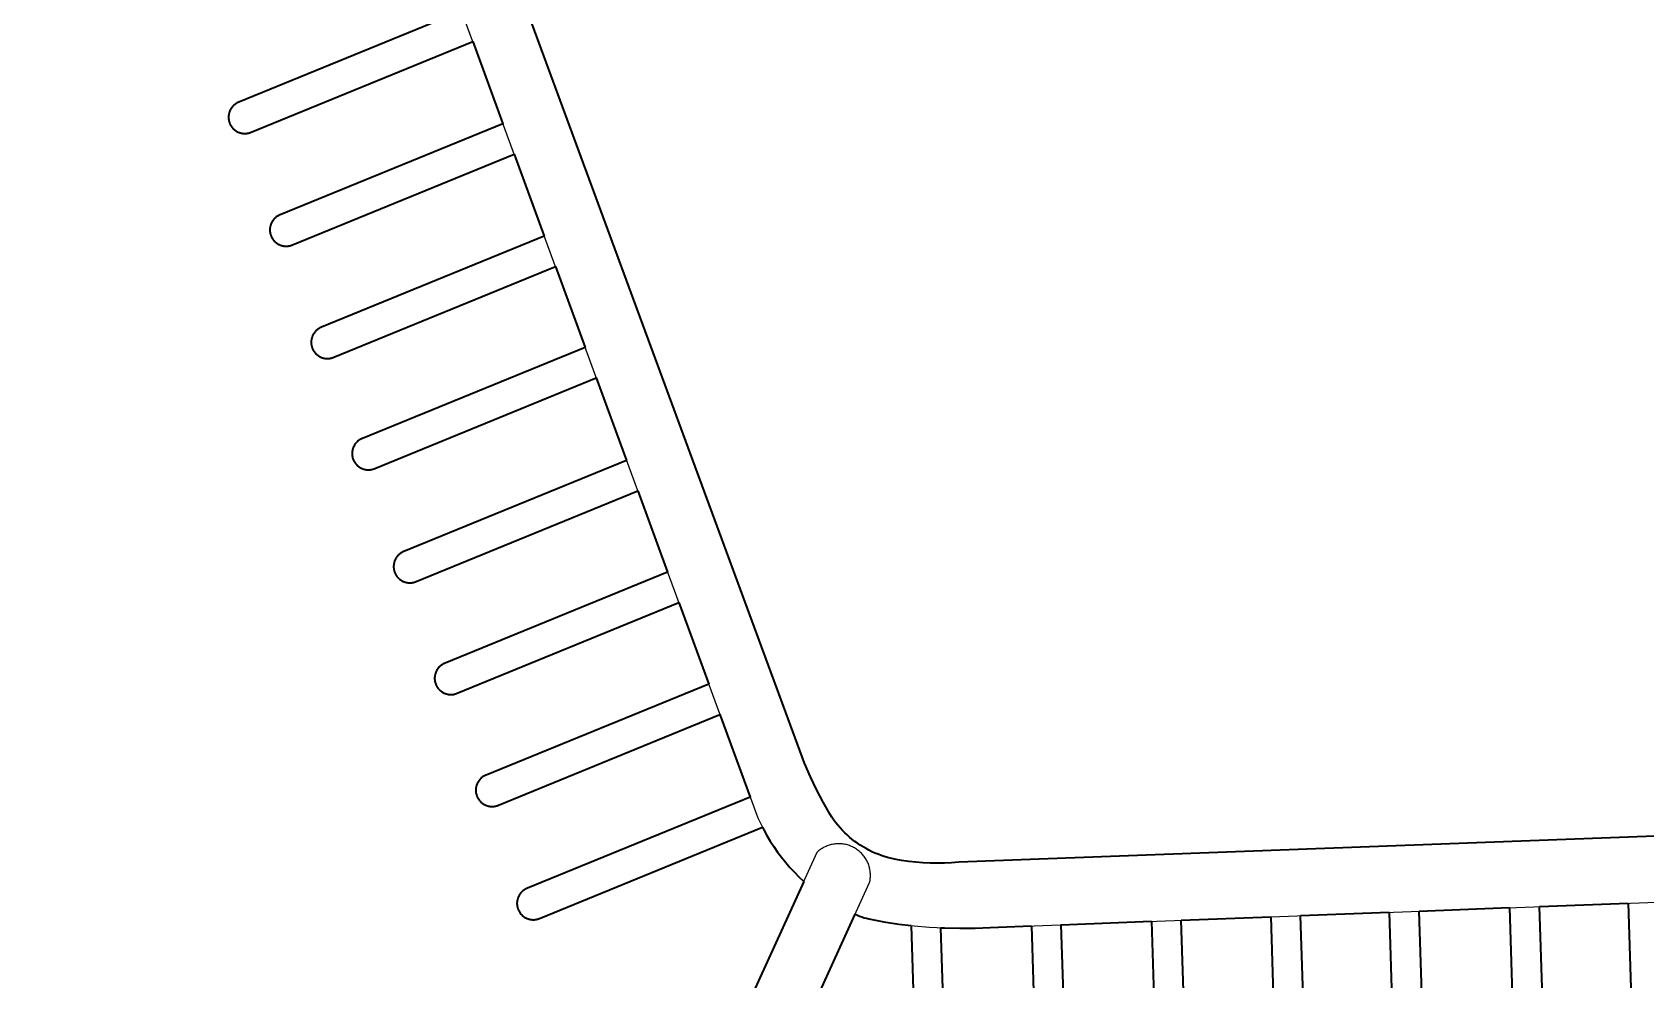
# Model space of a CAD drawing. Header units: millimetres. Extents: x 0 to 1874, y -1069 to 681.
# Drawn here: x 1183.5 to 1485.7, y 340.2 to 517.5 of the extents above; entities that cross this region are included whole.
import ezdxf

# ---------------------------------------------------------------- set-up
doc = ezdxf.new("R2010")
doc.units = ezdxf.units.MM
doc.layers.add('Blocks', color=7, linetype='Continuous')
doc.layers.add('Blocks$Inner', color=7, linetype='Continuous', lineweight=25, true_color=0x007f00)
doc.layers.add('Blocks$Outline', color=7, linetype='Continuous', lineweight=35, true_color=0xff3f3f)

# ---------------------------------------------------------------- blocks, each defined once
blk = doc.blocks.new('Hee Lounge Chair Side')
at = {"layer": 'Blocks$Inner'}
for p, q in [((222.1, 374.33), (180.35, 357.3)), ((182.65, 351.67), (224.37, 368.73)), ((252.2, 350.34), (253.63, 304.18)), ((259.26, 304.51), (257.77, 349.91))]:
    blk.add_line(p, q, dxfattribs=at)
for points in [[(687.39, 378.11), (261.13, 362.21), (259.79, 362.09), (258.45, 362.02), (257.11, 361.99), (255.76, 362.01), (254.42, 362.07), (253.08, 362.18), (251.75, 362.33), (250.42, 362.53), (249.1, 362.77), (247.79, 363.06), (247.19, 363.24), (246.6, 363.44), (246.01, 363.66), (245.44, 363.9), (244.87, 364.15), (244.31, 364.43), (243.76, 364.72), (243.22, 365.04), (242.69, 365.37), (242.17, 365.72), (241.66, 366.08), (241.17, 366.46), (240.69, 366.86), (240.22, 367.28), (239.77, 367.71), (239.33, 368.15), (238.9, 368.61), (238.5, 369.09), (238.11, 369.57), (237.73, 370.07), (237.37, 370.59), (237.03, 371.11), (235.74, 373.42), (234.51, 375.78), (233.36, 378.17), (232.25, 380.69), (126.13, 668.55)], [(117.9, 657.79), (223.52, 370.46), (224.05, 369.35), (224.61, 368.25), (225.21, 367.18), (225.84, 366.13), (226.51, 365.1), (227.21, 364.09), (227.95, 363.11), (228.72, 362.15), (229.52, 361.22), (230.35, 360.31), (231.21, 359.44), (232.1, 358.59)], [(168.02, 521.45), (126.33, 504.45), (126.23, 504.41), (126.14, 504.36), (126.04, 504.32), (125.95, 504.27), (125.86, 504.21), (125.77, 504.16), (125.68, 504.1), (125.59, 504.03), (125.51, 503.97), (125.43, 503.9), (125.35, 503.83), (125.27, 503.75), (125.2, 503.68), (125.13, 503.6), (125.06, 503.52), (125, 503.43), (124.94, 503.35), (124.88, 503.26), (124.82, 503.17), (124.77, 503.08), (124.72, 502.98), (124.67, 502.89), (124.63, 502.79), (124.59, 502.69), (124.55, 502.59), (124.52, 502.49), (124.49, 502.39), (124.47, 502.29), (124.44, 502.18), (124.43, 502.08), (124.41, 501.97), (124.4, 501.87), (124.39, 501.76), (124.39, 501.65), (124.39, 501.55), (124.39, 501.44), (124.4, 501.34), (124.41, 501.23), (124.43, 501.13), (124.45, 501.02), (124.47, 500.92), (124.5, 500.82), (124.53, 500.71), (124.56, 500.61), (124.6, 500.51), (124.64, 500.41), (124.68, 500.32), (124.73, 500.22), (124.78, 500.13), (124.83, 500.04), (124.89, 499.95), (124.94, 499.86), (125.01, 499.77), (125.07, 499.69), (125.14, 499.61), (125.21, 499.53), (125.29, 499.45), (125.36, 499.38), (125.44, 499.31), (125.52, 499.24), (125.61, 499.18), (125.69, 499.11), (125.78, 499.06), (125.87, 499), (125.96, 498.95), (126.06, 498.9), (126.15, 498.85), (126.25, 498.81), (126.35, 498.77), (126.45, 498.73), (126.55, 498.7), (126.65, 498.67), (126.76, 498.65), (126.86, 498.62), (126.96, 498.61), (127.07, 498.59), (127.17, 498.58), (127.28, 498.57), (127.39, 498.57), (127.49, 498.57), (127.6, 498.57), (127.7, 498.58), (127.81, 498.59), (127.92, 498.61), (128.02, 498.63), (128.12, 498.65), (128.23, 498.67), (128.33, 498.7), (128.43, 498.74), (128.53, 498.77), (128.63, 498.81), (170.11, 515.77)], [(175.77, 500.37), (134.08, 483.37), (133.98, 483.33), (133.89, 483.28), (133.79, 483.24), (133.7, 483.19), (133.61, 483.13), (133.52, 483.08), (133.43, 483.02), (133.34, 482.95), (133.26, 482.89), (133.18, 482.82), (133.1, 482.75), (133.02, 482.68), (132.95, 482.6), (132.88, 482.52), (132.81, 482.44), (132.75, 482.35), (132.68, 482.27), (132.62, 482.18), (132.57, 482.09), (132.52, 482), (132.47, 481.9), (132.42, 481.81), (132.38, 481.71), (132.34, 481.61), (132.3, 481.51), (132.27, 481.41), (132.24, 481.31), (132.21, 481.21), (132.19, 481.1), (132.17, 481), (132.16, 480.89), (132.15, 480.79), (132.14, 480.68), (132.14, 480.58), (132.14, 480.47), (132.14, 480.36), (132.15, 480.26), (132.16, 480.15), (132.18, 480.05), (132.2, 479.94), (132.22, 479.84), (132.24, 479.74), (132.27, 479.63), (132.31, 479.53), (132.34, 479.43), (132.38, 479.34), (132.43, 479.24), (132.47, 479.14), (132.52, 479.05), (132.58, 478.96), (132.63, 478.87), (132.69, 478.78), (132.76, 478.69), (132.82, 478.61), (132.89, 478.53), (132.96, 478.45), (133.04, 478.37), (133.11, 478.3), (133.19, 478.23), (133.27, 478.16), (133.36, 478.1), (133.44, 478.04), (133.53, 477.98), (133.62, 477.92), (133.71, 477.87), (133.81, 477.82), (133.9, 477.77), (134, 477.73), (134.1, 477.69), (134.2, 477.65), (134.3, 477.62), (134.4, 477.59), (134.5, 477.57), (134.61, 477.54), (134.71, 477.53), (134.82, 477.51), (134.92, 477.5), (135.03, 477.49), (135.13, 477.49), (135.24, 477.49), (135.35, 477.49), (135.45, 477.5), (135.56, 477.51), (135.66, 477.53), (135.77, 477.55), (135.87, 477.57), (135.97, 477.6), (136.08, 477.62), (136.18, 477.66), (136.28, 477.69), (136.38, 477.73), (177.86, 494.69)], [(183.5, 479.33), (141.82, 462.33), (141.72, 462.29), (141.62, 462.25), (141.52, 462.2), (141.43, 462.15), (141.34, 462.1), (141.25, 462.04), (141.16, 461.98), (141.08, 461.92), (140.99, 461.85), (140.91, 461.78), (140.83, 461.71), (140.76, 461.64), (140.68, 461.56), (140.61, 461.48), (140.54, 461.4), (140.48, 461.32), (140.42, 461.23), (140.36, 461.14), (140.3, 461.05), (140.25, 460.96), (140.2, 460.87), (140.15, 460.77), (140.11, 460.67), (140.07, 460.58), (140.04, 460.48), (140, 460.37), (139.97, 460.27), (139.95, 460.17), (139.93, 460.07), (139.91, 459.96), (139.89, 459.86), (139.88, 459.75), (139.88, 459.64), (139.87, 459.54), (139.87, 459.43), (139.88, 459.33), (139.88, 459.22), (139.9, 459.11), (139.91, 459.01), (139.93, 458.9), (139.95, 458.8), (139.98, 458.7), (140.01, 458.6), (140.04, 458.5), (140.08, 458.4), (140.12, 458.3), (140.16, 458.2), (140.21, 458.1), (140.26, 458.01), (140.31, 457.92), (140.37, 457.83), (140.43, 457.74), (140.49, 457.66), (140.56, 457.57), (140.62, 457.49), (140.69, 457.41), (140.77, 457.34), (140.85, 457.26), (140.92, 457.19), (141.01, 457.12), (141.09, 457.06), (141.18, 457), (141.26, 456.94), (141.35, 456.88), (141.45, 456.83), (141.54, 456.78), (141.64, 456.73), (141.73, 456.69), (141.83, 456.65), (141.93, 456.61), (142.03, 456.58), (142.13, 456.55), (142.24, 456.53), (142.34, 456.51), (142.45, 456.49), (142.55, 456.47), (142.66, 456.46), (142.76, 456.46), (142.87, 456.45), (142.97, 456.45), (143.08, 456.46), (143.19, 456.46), (143.29, 456.48), (143.4, 456.49), (143.5, 456.51), (143.61, 456.53), (143.71, 456.56), (143.81, 456.59), (143.91, 456.62), (144.01, 456.66), (144.11, 456.7), (185.59, 473.65)], [(191.16, 458.51), (149.47, 441.51), (149.37, 441.47), (149.27, 441.42), (149.18, 441.38), (149.09, 441.33), (148.99, 441.27), (148.9, 441.22), (148.82, 441.16), (148.73, 441.1), (148.65, 441.03), (148.57, 440.96), (148.49, 440.89), (148.41, 440.82), (148.34, 440.74), (148.27, 440.66), (148.2, 440.58), (148.13, 440.49), (148.07, 440.41), (148.01, 440.32), (147.96, 440.23), (147.9, 440.14), (147.85, 440.04), (147.81, 439.95), (147.76, 439.85), (147.72, 439.75), (147.69, 439.65), (147.66, 439.55), (147.63, 439.45), (147.6, 439.35), (147.58, 439.24), (147.56, 439.14), (147.55, 439.03), (147.54, 438.93), (147.53, 438.82), (147.53, 438.72), (147.53, 438.61), (147.53, 438.5), (147.54, 438.4), (147.55, 438.29), (147.56, 438.19), (147.58, 438.08), (147.61, 437.98), (147.63, 437.88), (147.66, 437.77), (147.69, 437.67), (147.73, 437.57), (147.77, 437.48), (147.81, 437.38), (147.86, 437.28), (147.91, 437.19), (147.96, 437.1), (148.02, 437.01), (148.08, 436.92), (148.14, 436.83), (148.21, 436.75), (148.28, 436.67), (148.35, 436.59), (148.42, 436.52), (148.5, 436.44), (148.58, 436.37), (148.66, 436.3), (148.74, 436.24), (148.83, 436.18), (148.92, 436.12), (149.01, 436.06), (149.1, 436.01), (149.19, 435.96), (149.29, 435.91), (149.39, 435.87), (149.48, 435.83), (149.58, 435.79), (149.69, 435.76), (149.79, 435.73), (149.89, 435.71), (149.99, 435.68), (150.1, 435.67), (150.2, 435.65), (150.31, 435.64), (150.42, 435.63), (150.52, 435.63), (150.63, 435.63), (150.73, 435.63), (150.84, 435.64), (150.95, 435.65), (151.05, 435.67), (151.16, 435.69), (151.26, 435.71), (151.36, 435.74), (151.46, 435.77), (151.56, 435.8), (151.66, 435.83), (151.76, 435.87), (193.24, 452.83)], [(198.94, 437.35), (157.25, 420.35), (157.15, 420.31), (157.05, 420.26), (156.96, 420.22), (156.86, 420.17), (156.77, 420.11), (156.68, 420.06), (156.59, 420), (156.51, 419.93), (156.42, 419.87), (156.34, 419.8), (156.27, 419.73), (156.19, 419.66), (156.12, 419.58), (156.04, 419.5), (155.98, 419.42), (155.91, 419.33), (155.85, 419.25), (155.79, 419.16), (155.73, 419.07), (155.68, 418.98), (155.63, 418.88), (155.59, 418.79), (155.54, 418.69), (155.5, 418.59), (155.47, 418.49), (155.43, 418.39), (155.41, 418.29), (155.38, 418.19), (155.36, 418.08), (155.34, 417.98), (155.33, 417.87), (155.32, 417.77), (155.31, 417.66), (155.3, 417.56), (155.31, 417.45), (155.31, 417.34), (155.32, 417.24), (155.33, 417.13), (155.34, 417.03), (155.36, 416.92), (155.38, 416.82), (155.41, 416.72), (155.44, 416.61), (155.47, 416.51), (155.51, 416.41), (155.55, 416.32), (155.59, 416.22), (155.64, 416.12), (155.69, 416.03), (155.74, 415.94), (155.8, 415.85), (155.86, 415.76), (155.92, 415.67), (155.99, 415.59), (156.06, 415.51), (156.13, 415.43), (156.2, 415.35), (156.28, 415.28), (156.36, 415.21), (156.44, 415.14), (156.52, 415.08), (156.61, 415.02), (156.7, 414.96), (156.79, 414.9), (156.88, 414.85), (156.97, 414.8), (157.07, 414.75), (157.16, 414.71), (157.26, 414.67), (157.36, 414.63), (157.46, 414.6), (157.57, 414.57), (157.67, 414.55), (157.77, 414.52), (157.88, 414.51), (157.98, 414.49), (158.09, 414.48), (158.19, 414.47), (158.3, 414.47), (158.41, 414.47), (158.51, 414.47), (158.62, 414.48), (158.72, 414.49), (158.83, 414.51), (158.93, 414.53), (159.04, 414.55), (159.14, 414.58), (159.24, 414.6), (159.34, 414.64), (159.44, 414.67), (159.54, 414.71), (201.02, 431.67)], [(206.62, 416.44), (164.93, 399.44), (164.83, 399.4), (164.74, 399.36), (164.64, 399.31), (164.55, 399.26), (164.46, 399.21), (164.37, 399.15), (164.28, 399.09), (164.19, 399.03), (164.11, 398.97), (164.03, 398.9), (163.95, 398.83), (163.87, 398.75), (163.8, 398.67), (163.73, 398.6), (163.66, 398.51), (163.6, 398.43), (163.53, 398.34), (163.47, 398.26), (163.42, 398.17), (163.37, 398.07), (163.32, 397.98), (163.27, 397.88), (163.23, 397.79), (163.19, 397.69), (163.15, 397.59), (163.12, 397.49), (163.09, 397.39), (163.06, 397.28), (163.04, 397.18), (163.02, 397.07), (163.01, 396.97), (163, 396.86), (162.99, 396.76), (162.99, 396.65), (162.99, 396.55), (162.99, 396.44), (163, 396.33), (163.01, 396.23), (163.03, 396.12), (163.05, 396.02), (163.07, 395.91), (163.09, 395.81), (163.12, 395.71), (163.16, 395.61), (163.19, 395.51), (163.23, 395.41), (163.28, 395.31), (163.32, 395.22), (163.37, 395.13), (163.43, 395.03), (163.48, 394.94), (163.54, 394.86), (163.61, 394.77), (163.67, 394.69), (163.74, 394.61), (163.81, 394.53), (163.89, 394.45), (163.96, 394.38), (164.04, 394.31), (164.12, 394.24), (164.21, 394.17), (164.29, 394.11), (164.38, 394.05), (164.47, 394), (164.56, 393.94), (164.66, 393.89), (164.75, 393.85), (164.85, 393.8), (164.95, 393.76), (165.05, 393.73), (165.15, 393.7), (165.25, 393.67), (165.35, 393.64), (165.46, 393.62), (165.56, 393.6), (165.67, 393.59), (165.77, 393.58), (165.88, 393.57), (165.98, 393.57), (166.09, 393.57), (166.2, 393.57), (166.3, 393.58), (166.41, 393.59), (166.51, 393.6), (166.62, 393.62), (166.72, 393.65), (166.82, 393.67), (166.93, 393.7), (167.03, 393.73), (167.13, 393.77), (167.23, 393.81), (208.71, 410.77)], [(214.32, 395.49), (172.63, 378.49), (172.53, 378.45), (172.44, 378.41), (172.34, 378.36), (172.25, 378.31), (172.16, 378.26), (172.07, 378.2), (171.98, 378.14), (171.89, 378.08), (171.81, 378.01), (171.73, 377.95), (171.65, 377.87), (171.57, 377.8), (171.5, 377.72), (171.43, 377.64), (171.36, 377.56), (171.3, 377.48), (171.24, 377.39), (171.18, 377.31), (171.12, 377.21), (171.07, 377.12), (171.02, 377.03), (170.97, 376.93), (170.93, 376.84), (170.89, 376.74), (170.85, 376.64), (170.82, 376.54), (170.79, 376.43), (170.77, 376.33), (170.74, 376.23), (170.73, 376.12), (170.71, 376.02), (170.7, 375.91), (170.69, 375.81), (170.69, 375.7), (170.69, 375.59), (170.69, 375.49), (170.7, 375.38), (170.71, 375.28), (170.73, 375.17), (170.75, 375.07), (170.77, 374.96), (170.8, 374.86), (170.83, 374.76), (170.86, 374.66), (170.9, 374.56), (170.94, 374.46), (170.98, 374.36), (171.03, 374.27), (171.08, 374.17), (171.13, 374.08), (171.19, 373.99), (171.24, 373.9), (171.31, 373.82), (171.37, 373.74), (171.44, 373.65), (171.51, 373.58), (171.59, 373.5), (171.66, 373.43), (171.74, 373.36), (171.82, 373.29), (171.91, 373.22), (171.99, 373.16), (172.08, 373.1), (172.17, 373.04), (172.26, 372.99), (172.36, 372.94), (172.45, 372.9), (172.55, 372.85), (172.65, 372.81), (172.75, 372.78), (172.85, 372.75), (172.95, 372.72), (173.06, 372.69), (173.16, 372.67), (173.26, 372.65), (173.37, 372.64), (173.47, 372.63), (173.58, 372.62), (173.69, 372.61), (173.79, 372.62), (173.9, 372.62), (174, 372.63), (174.11, 372.64), (174.22, 372.65), (174.32, 372.67), (174.42, 372.69), (174.53, 372.72), (174.63, 372.75), (174.73, 372.78), (174.83, 372.82), (174.93, 372.86), (216.41, 389.82)], [(97.9, 36.09), (244.43, 358.36), (244.47, 358.56), (244.51, 358.76), (244.54, 358.97), (244.56, 359.17), (244.58, 359.37), (244.59, 359.58), (244.59, 359.78), (244.58, 359.99), (244.57, 360.19), (244.55, 360.4), (244.52, 360.6), (244.49, 360.8), (244.44, 361), (244.4, 361.2), (244.34, 361.4), (244.28, 361.6), (244.21, 361.79), (244.14, 361.98), (244.05, 362.17), (243.97, 362.35), (243.87, 362.54), (243.77, 362.72), (243.66, 362.89), (243.55, 363.06), (243.43, 363.23), (243.31, 363.39), (243.18, 363.55), (243.04, 363.7), (242.9, 363.85), (242.76, 364), (242.61, 364.14), (242.45, 364.27), (242.29, 364.4), (242.13, 364.52), (241.96, 364.64), (241.79, 364.75), (241.61, 364.86), (241.43, 364.96), (241.25, 365.05), (241.06, 365.13), (240.87, 365.21), (240.68, 365.29), (240.49, 365.35), (240.29, 365.41), (240.09, 365.47), (239.89, 365.51), (239.69, 365.55), (239.49, 365.58), (239.28, 365.61), (239.08, 365.63), (238.88, 365.64), (238.67, 365.64), (238.47, 365.64), (238.26, 365.63), (238.06, 365.61), (237.85, 365.59), (237.65, 365.56), (237.45, 365.52), (237.25, 365.47), (237.05, 365.42), (236.85, 365.36), (236.66, 365.3), (236.47, 365.23), (236.28, 365.15), (236.09, 365.06), (235.91, 364.97), (235.73, 364.87), (235.55, 364.77), (235.38, 364.66), (235.21, 364.54), (235.05, 364.42), (234.88, 364.29), (234.73, 364.16), (234.58, 364.02), (87.64, 42.16)], [(241.74, 352.44), (242.15, 352.26), (242.57, 352.09), (242.99, 351.94), (243.42, 351.8), (243.85, 351.68), (244.29, 351.57), (247.1, 351.05), (249.92, 350.61), (252.76, 350.27), (255.61, 350.03), (258.47, 349.88), (261.32, 349.82), (264.18, 349.85), (267.04, 349.99), (684.14, 365.83)], [(180.35, 357.3), (180.25, 357.26), (180.16, 357.22), (180.06, 357.17), (179.97, 357.12), (179.88, 357.07), (179.79, 357.01), (179.7, 356.95), (179.61, 356.89), (179.53, 356.83), (179.45, 356.76), (179.37, 356.69), (179.29, 356.61), (179.22, 356.54), (179.15, 356.46), (179.08, 356.38), (179.02, 356.29), (178.96, 356.21), (178.9, 356.12), (178.84, 356.03), (178.79, 355.94), (178.74, 355.84), (178.69, 355.75), (178.65, 355.65), (178.61, 355.55), (178.57, 355.45), (178.54, 355.35), (178.51, 355.25), (178.49, 355.14), (178.46, 355.04), (178.45, 354.94), (178.43, 354.83), (178.42, 354.72), (178.41, 354.62), (178.41, 354.51), (178.41, 354.41), (178.41, 354.3), (178.42, 354.19), (178.43, 354.09), (178.45, 353.98), (178.47, 353.88), (178.49, 353.78), (178.52, 353.67), (178.55, 353.57), (178.58, 353.47), (178.62, 353.37), (178.66, 353.27), (178.7, 353.18), (178.75, 353.08), (178.8, 352.99), (178.85, 352.89), (178.91, 352.8), (178.96, 352.72), (179.03, 352.63), (179.09, 352.55), (179.16, 352.47), (179.23, 352.39), (179.31, 352.31), (179.38, 352.24), (179.46, 352.17), (179.54, 352.1), (179.63, 352.03), (179.71, 351.97), (179.8, 351.91), (179.89, 351.86), (179.98, 351.8), (180.08, 351.75), (180.17, 351.71), (180.27, 351.67), (180.37, 351.63), (180.47, 351.59), (180.57, 351.56), (180.67, 351.53), (180.78, 351.5), (180.88, 351.48), (180.98, 351.46), (181.09, 351.45), (181.19, 351.44), (181.3, 351.43), (181.41, 351.43), (181.51, 351.43), (181.62, 351.43), (181.72, 351.44), (181.83, 351.45), (181.94, 351.47), (182.04, 351.48), (182.14, 351.51), (182.25, 351.53), (182.35, 351.56), (182.45, 351.59), (182.55, 351.63), (182.65, 351.67)], [(364.27, 353.68), (365.28, 321.16)], [(370.91, 321.49), (369.85, 353.89)], [(386.5, 354.52), (387.43, 324.74)], [(274.77, 350.28), (276.09, 307.56)], [(281.72, 307.88), (280.33, 350.49)], [(297.22, 351.13), (298.45, 311.25)], [(304.08, 311.57), (302.78, 351.34)], [(319.54, 351.98), (320.71, 314.41)], [(326.34, 314.74), (325.11, 352.19)], [(341.74, 352.82), (342.81, 318.1)], [(348.44, 318.43), (347.31, 353.04)]]:
    blk.add_lwpolyline(points, dxfattribs=at)
at = {"layer": 'Blocks$Outline'}
for points in [[(232.25, 380.69), (126.13, 668.55)], [(168.02, 521.45), (126.33, 504.45), (126.23, 504.41), (126.14, 504.36), (126.04, 504.32), (125.95, 504.27), (125.86, 504.21), (125.77, 504.16), (125.68, 504.1), (125.59, 504.03), (125.51, 503.97), (125.43, 503.9), (125.35, 503.83), (125.27, 503.75), (125.2, 503.68), (125.13, 503.6), (125.06, 503.52), (125, 503.43), (124.94, 503.35), (124.88, 503.26), (124.82, 503.17), (124.77, 503.08), (124.72, 502.98), (124.67, 502.89), (124.63, 502.79), (124.59, 502.69), (124.55, 502.59), (124.52, 502.49), (124.49, 502.39), (124.47, 502.29), (124.44, 502.18), (124.43, 502.08), (124.41, 501.97), (124.4, 501.87), (124.39, 501.76), (124.39, 501.65), (124.39, 501.55), (124.39, 501.44), (124.4, 501.34), (124.41, 501.23), (124.43, 501.13), (124.45, 501.02), (124.47, 500.92), (124.5, 500.82), (124.53, 500.71), (124.56, 500.61), (124.6, 500.51), (124.64, 500.41), (124.68, 500.32), (124.73, 500.22), (124.78, 500.13), (124.83, 500.04), (124.89, 499.95), (124.94, 499.86), (125.01, 499.77), (125.07, 499.69), (125.14, 499.61), (125.21, 499.53), (125.29, 499.45), (125.36, 499.38), (125.44, 499.31), (125.52, 499.24), (125.61, 499.18), (125.69, 499.11), (125.78, 499.06), (125.87, 499), (125.96, 498.95), (126.06, 498.9), (126.15, 498.85), (126.25, 498.81), (126.35, 498.77), (126.45, 498.73), (126.55, 498.7), (126.65, 498.67), (126.76, 498.65), (126.86, 498.62), (126.96, 498.61), (127.07, 498.59), (127.17, 498.58), (127.28, 498.57), (127.39, 498.57), (127.49, 498.57), (127.6, 498.57), (127.7, 498.58), (127.81, 498.59), (127.92, 498.61), (128.02, 498.63), (128.12, 498.65), (128.23, 498.67), (128.33, 498.7), (128.43, 498.74), (128.53, 498.77), (128.63, 498.81), (170.11, 515.77)], [(170.11, 515.77), (175.77, 500.37)], [(175.77, 500.37), (134.08, 483.37), (133.98, 483.33), (133.89, 483.28), (133.79, 483.24), (133.7, 483.19), (133.61, 483.13), (133.52, 483.08), (133.43, 483.02), (133.34, 482.95), (133.26, 482.89), (133.18, 482.82), (133.1, 482.75), (133.02, 482.68), (132.95, 482.6), (132.88, 482.52), (132.81, 482.44), (132.75, 482.35), (132.68, 482.27), (132.62, 482.18), (132.57, 482.09), (132.52, 482), (132.47, 481.9), (132.42, 481.81), (132.38, 481.71), (132.34, 481.61), (132.3, 481.51), (132.27, 481.41), (132.24, 481.31), (132.21, 481.21), (132.19, 481.1), (132.17, 481), (132.16, 480.89), (132.15, 480.79), (132.14, 480.68), (132.14, 480.58), (132.14, 480.47), (132.14, 480.36), (132.15, 480.26), (132.16, 480.15), (132.18, 480.05), (132.2, 479.94), (132.22, 479.84), (132.24, 479.74), (132.27, 479.63), (132.31, 479.53), (132.34, 479.43), (132.38, 479.34), (132.43, 479.24), (132.47, 479.14), (132.52, 479.05), (132.58, 478.96), (132.63, 478.87), (132.69, 478.78), (132.76, 478.69), (132.82, 478.61), (132.89, 478.53), (132.96, 478.45), (133.04, 478.37), (133.11, 478.3), (133.19, 478.23), (133.27, 478.16), (133.36, 478.1), (133.44, 478.04), (133.53, 477.98), (133.62, 477.92), (133.71, 477.87), (133.81, 477.82), (133.9, 477.77), (134, 477.73), (134.1, 477.69), (134.2, 477.65), (134.3, 477.62), (134.4, 477.59), (134.5, 477.57), (134.61, 477.54), (134.71, 477.53), (134.82, 477.51), (134.92, 477.5), (135.03, 477.49), (135.13, 477.49), (135.24, 477.49), (135.35, 477.49), (135.45, 477.5), (135.56, 477.51), (135.66, 477.53), (135.77, 477.55), (135.87, 477.57), (135.97, 477.6), (136.08, 477.62), (136.18, 477.66), (136.28, 477.69), (136.38, 477.73), (177.86, 494.69)], [(177.86, 494.69), (183.5, 479.33)], [(183.5, 479.33), (141.82, 462.33), (141.72, 462.29), (141.62, 462.25), (141.52, 462.2), (141.43, 462.15), (141.34, 462.1), (141.25, 462.04), (141.16, 461.98), (141.08, 461.92), (140.99, 461.85), (140.91, 461.78), (140.83, 461.71), (140.76, 461.64), (140.68, 461.56), (140.61, 461.48), (140.54, 461.4), (140.48, 461.32), (140.42, 461.23), (140.36, 461.14), (140.3, 461.05), (140.25, 460.96), (140.2, 460.87), (140.15, 460.77), (140.11, 460.67), (140.07, 460.58), (140.04, 460.48), (140, 460.37), (139.97, 460.27), (139.95, 460.17), (139.93, 460.07), (139.91, 459.96), (139.89, 459.86), (139.88, 459.75), (139.88, 459.64), (139.87, 459.54), (139.87, 459.43), (139.88, 459.33), (139.88, 459.22), (139.9, 459.11), (139.91, 459.01), (139.93, 458.9), (139.95, 458.8), (139.98, 458.7), (140.01, 458.6), (140.04, 458.5), (140.08, 458.4), (140.12, 458.3), (140.16, 458.2), (140.21, 458.1), (140.26, 458.01), (140.31, 457.92), (140.37, 457.83), (140.43, 457.74), (140.49, 457.66), (140.56, 457.57), (140.62, 457.49), (140.69, 457.41), (140.77, 457.34), (140.85, 457.26), (140.92, 457.19), (141.01, 457.12), (141.09, 457.06), (141.18, 457), (141.26, 456.94), (141.35, 456.88), (141.45, 456.83), (141.54, 456.78), (141.64, 456.73), (141.73, 456.69), (141.83, 456.65), (141.93, 456.61), (142.03, 456.58), (142.13, 456.55), (142.24, 456.53), (142.34, 456.51), (142.45, 456.49), (142.55, 456.47), (142.66, 456.46), (142.76, 456.46), (142.87, 456.45), (142.97, 456.45), (143.08, 456.46), (143.19, 456.46), (143.29, 456.48), (143.4, 456.49), (143.5, 456.51), (143.61, 456.53), (143.71, 456.56), (143.81, 456.59), (143.91, 456.62), (144.01, 456.66), (144.11, 456.7), (185.59, 473.65)], [(185.59, 473.65), (191.16, 458.51)], [(191.16, 458.51), (149.47, 441.51), (149.37, 441.47), (149.27, 441.42), (149.18, 441.38), (149.09, 441.33), (148.99, 441.27), (148.9, 441.22), (148.82, 441.16), (148.73, 441.1), (148.65, 441.03), (148.57, 440.96), (148.49, 440.89), (148.41, 440.82), (148.34, 440.74), (148.27, 440.66), (148.2, 440.58), (148.13, 440.49), (148.07, 440.41), (148.01, 440.32), (147.96, 440.23), (147.9, 440.14), (147.85, 440.04), (147.81, 439.95), (147.76, 439.85), (147.72, 439.75), (147.69, 439.65), (147.66, 439.55), (147.63, 439.45), (147.6, 439.35), (147.58, 439.24), (147.56, 439.14), (147.55, 439.03), (147.54, 438.93), (147.53, 438.82), (147.53, 438.72), (147.53, 438.61), (147.53, 438.5), (147.54, 438.4), (147.55, 438.29), (147.56, 438.19), (147.58, 438.08), (147.61, 437.98), (147.63, 437.88), (147.66, 437.77), (147.69, 437.67), (147.73, 437.57), (147.77, 437.48), (147.81, 437.38), (147.86, 437.28), (147.91, 437.19), (147.96, 437.1), (148.02, 437.01), (148.08, 436.92), (148.14, 436.83), (148.21, 436.75), (148.28, 436.67), (148.35, 436.59), (148.42, 436.52), (148.5, 436.44), (148.58, 436.37), (148.66, 436.3), (148.74, 436.24), (148.83, 436.18), (148.92, 436.12), (149.01, 436.06), (149.1, 436.01), (149.19, 435.96), (149.29, 435.91), (149.39, 435.87), (149.48, 435.83), (149.58, 435.79), (149.69, 435.76), (149.79, 435.73), (149.89, 435.71), (149.99, 435.68), (150.1, 435.67), (150.2, 435.65), (150.31, 435.64), (150.42, 435.63), (150.52, 435.63), (150.63, 435.63), (150.73, 435.63), (150.84, 435.64), (150.95, 435.65), (151.05, 435.67), (151.16, 435.69), (151.26, 435.71), (151.36, 435.74), (151.46, 435.77), (151.56, 435.8), (151.66, 435.83), (151.76, 435.87), (193.24, 452.83)], [(193.24, 452.83), (198.94, 437.35)], [(198.94, 437.35), (157.25, 420.35), (157.15, 420.31), (157.05, 420.26), (156.96, 420.22), (156.86, 420.17), (156.77, 420.11), (156.68, 420.06), (156.59, 420), (156.51, 419.93), (156.42, 419.87), (156.34, 419.8), (156.27, 419.73), (156.19, 419.66), (156.12, 419.58), (156.04, 419.5), (155.98, 419.42), (155.91, 419.33), (155.85, 419.25), (155.79, 419.16), (155.73, 419.07), (155.68, 418.98), (155.63, 418.88), (155.59, 418.79), (155.54, 418.69), (155.5, 418.59), (155.47, 418.49), (155.43, 418.39), (155.41, 418.29), (155.38, 418.19), (155.36, 418.08), (155.34, 417.98), (155.33, 417.87), (155.32, 417.77), (155.31, 417.66), (155.3, 417.56), (155.31, 417.45), (155.31, 417.34), (155.32, 417.24), (155.33, 417.13), (155.34, 417.03), (155.36, 416.92), (155.38, 416.82), (155.41, 416.72), (155.44, 416.61), (155.47, 416.51), (155.51, 416.41), (155.55, 416.32), (155.59, 416.22), (155.64, 416.12), (155.69, 416.03), (155.74, 415.94), (155.8, 415.85), (155.86, 415.76), (155.92, 415.67), (155.99, 415.59), (156.06, 415.51), (156.13, 415.43), (156.2, 415.35), (156.28, 415.28), (156.36, 415.21), (156.44, 415.14), (156.52, 415.08), (156.61, 415.02), (156.7, 414.96), (156.79, 414.9), (156.88, 414.85), (156.97, 414.8), (157.07, 414.75), (157.16, 414.71), (157.26, 414.67), (157.36, 414.63), (157.46, 414.6), (157.57, 414.57), (157.67, 414.55), (157.77, 414.52), (157.88, 414.51), (157.98, 414.49), (158.09, 414.48), (158.19, 414.47), (158.3, 414.47), (158.41, 414.47), (158.51, 414.47), (158.62, 414.48), (158.72, 414.49), (158.83, 414.51), (158.93, 414.53), (159.04, 414.55), (159.14, 414.58), (159.24, 414.6), (159.34, 414.64), (159.44, 414.67), (159.54, 414.71), (201.02, 431.67)], [(201.02, 431.67), (206.62, 416.44)], [(206.62, 416.44), (164.93, 399.44), (164.83, 399.4), (164.74, 399.36), (164.64, 399.31), (164.55, 399.26), (164.46, 399.21), (164.37, 399.15), (164.28, 399.09), (164.19, 399.03), (164.11, 398.97), (164.03, 398.9), (163.95, 398.83), (163.87, 398.75), (163.8, 398.67), (163.73, 398.6), (163.66, 398.51), (163.6, 398.43), (163.53, 398.34), (163.47, 398.26), (163.42, 398.17), (163.37, 398.07), (163.32, 397.98), (163.27, 397.88), (163.23, 397.79), (163.19, 397.69), (163.15, 397.59), (163.12, 397.49), (163.09, 397.39), (163.06, 397.28), (163.04, 397.18), (163.02, 397.07), (163.01, 396.97), (163, 396.86), (162.99, 396.76), (162.99, 396.65), (162.99, 396.55), (162.99, 396.44), (163, 396.33), (163.01, 396.23), (163.03, 396.12), (163.05, 396.02), (163.07, 395.91), (163.09, 395.81), (163.12, 395.71), (163.16, 395.61), (163.19, 395.51), (163.23, 395.41), (163.28, 395.31), (163.32, 395.22), (163.37, 395.13), (163.43, 395.03), (163.48, 394.94), (163.54, 394.86), (163.61, 394.77), (163.67, 394.69), (163.74, 394.61), (163.81, 394.53), (163.89, 394.45), (163.96, 394.38), (164.04, 394.31), (164.12, 394.24), (164.21, 394.17), (164.29, 394.11), (164.38, 394.05), (164.47, 394), (164.56, 393.94), (164.66, 393.89), (164.75, 393.85), (164.85, 393.8), (164.95, 393.76), (165.05, 393.73), (165.15, 393.7), (165.25, 393.67), (165.35, 393.64), (165.46, 393.62), (165.56, 393.6), (165.67, 393.59), (165.77, 393.58), (165.88, 393.57), (165.98, 393.57), (166.09, 393.57), (166.2, 393.57), (166.3, 393.58), (166.41, 393.59), (166.51, 393.6), (166.62, 393.62), (166.72, 393.65), (166.82, 393.67), (166.93, 393.7), (167.03, 393.73), (167.13, 393.77), (167.23, 393.81), (208.71, 410.77)], [(208.71, 410.77), (214.32, 395.49)], [(214.32, 395.49), (172.63, 378.49), (172.53, 378.45), (172.44, 378.41), (172.34, 378.36), (172.25, 378.31), (172.16, 378.26), (172.07, 378.2), (171.98, 378.14), (171.89, 378.08), (171.81, 378.01), (171.73, 377.95), (171.65, 377.87), (171.57, 377.8), (171.5, 377.72), (171.43, 377.64), (171.36, 377.56), (171.3, 377.48), (171.24, 377.39), (171.18, 377.31), (171.12, 377.21), (171.07, 377.12), (171.02, 377.03), (170.97, 376.93), (170.93, 376.84), (170.89, 376.74), (170.85, 376.64), (170.82, 376.54), (170.79, 376.43), (170.77, 376.33), (170.74, 376.23), (170.73, 376.12), (170.71, 376.02), (170.7, 375.91), (170.69, 375.81), (170.69, 375.7), (170.69, 375.59), (170.69, 375.49), (170.7, 375.38), (170.71, 375.28), (170.73, 375.17), (170.75, 375.07), (170.77, 374.96), (170.8, 374.86), (170.83, 374.76), (170.86, 374.66), (170.9, 374.56), (170.94, 374.46), (170.98, 374.36), (171.03, 374.27), (171.08, 374.17), (171.13, 374.08), (171.19, 373.99), (171.24, 373.9), (171.31, 373.82), (171.37, 373.74), (171.44, 373.65), (171.51, 373.58), (171.59, 373.5), (171.66, 373.43), (171.74, 373.36), (171.82, 373.29), (171.91, 373.22), (171.99, 373.16), (172.08, 373.1), (172.17, 373.04), (172.26, 372.99), (172.36, 372.94), (172.45, 372.9), (172.55, 372.85), (172.65, 372.81), (172.75, 372.78), (172.85, 372.75), (172.95, 372.72), (173.06, 372.69), (173.16, 372.67), (173.26, 372.65), (173.37, 372.64), (173.47, 372.63), (173.58, 372.62), (173.69, 372.61), (173.79, 372.62), (173.9, 372.62), (174, 372.63), (174.11, 372.64), (174.22, 372.65), (174.32, 372.67), (174.42, 372.69), (174.53, 372.72), (174.63, 372.75), (174.73, 372.78), (174.83, 372.82), (174.93, 372.86), (216.41, 389.82)], [(216.41, 389.82), (222.1, 374.33)], [(687.39, 378.11), (261.13, 362.21), (259.79, 362.09), (258.45, 362.02), (257.11, 361.99), (255.76, 362.01), (254.42, 362.07), (253.08, 362.18), (251.75, 362.33), (250.42, 362.53), (249.1, 362.77), (247.79, 363.06), (247.19, 363.24), (246.6, 363.44), (246.01, 363.66), (245.44, 363.9), (244.87, 364.15), (244.31, 364.43), (243.76, 364.72), (243.22, 365.04), (242.69, 365.37), (242.17, 365.72), (241.66, 366.08), (241.17, 366.46), (240.69, 366.86), (240.22, 367.28), (239.77, 367.71), (239.33, 368.15), (238.9, 368.61), (238.5, 369.09), (238.11, 369.57), (237.73, 370.07), (237.37, 370.59), (237.03, 371.11), (235.74, 373.42), (234.51, 375.78), (233.36, 378.17), (232.25, 380.69)], [(222.1, 374.33), (180.35, 357.3), (180.25, 357.26), (180.16, 357.22), (180.06, 357.17), (179.97, 357.12), (179.88, 357.07), (179.79, 357.01), (179.7, 356.95), (179.61, 356.89), (179.53, 356.83), (179.45, 356.76), (179.37, 356.69), (179.29, 356.61), (179.22, 356.54), (179.15, 356.46), (179.08, 356.38), (179.02, 356.29), (178.96, 356.21), (178.9, 356.12), (178.84, 356.03), (178.79, 355.94), (178.74, 355.84), (178.69, 355.75), (178.65, 355.65), (178.61, 355.55), (178.57, 355.45), (178.54, 355.35), (178.51, 355.25), (178.49, 355.14), (178.46, 355.04), (178.45, 354.94), (178.43, 354.83), (178.42, 354.72), (178.41, 354.62), (178.41, 354.51), (178.41, 354.41), (178.41, 354.3), (178.42, 354.19), (178.43, 354.09), (178.45, 353.98), (178.47, 353.88), (178.49, 353.78), (178.52, 353.67), (178.55, 353.57), (178.58, 353.47), (178.62, 353.37), (178.66, 353.27), (178.7, 353.18), (178.75, 353.08), (178.8, 352.99), (178.85, 352.89), (178.91, 352.8), (178.96, 352.72), (179.03, 352.63), (179.09, 352.55), (179.16, 352.47), (179.23, 352.39), (179.31, 352.31), (179.38, 352.24), (179.46, 352.17), (179.54, 352.1), (179.63, 352.03), (179.71, 351.97), (179.8, 351.91), (179.89, 351.86), (179.98, 351.8), (180.08, 351.75), (180.17, 351.71), (180.27, 351.67), (180.37, 351.63), (180.47, 351.59), (180.57, 351.56), (180.67, 351.53), (180.78, 351.5), (180.88, 351.48), (180.98, 351.46), (181.09, 351.45), (181.19, 351.44), (181.3, 351.43), (181.41, 351.43), (181.51, 351.43), (181.62, 351.43), (181.72, 351.44), (181.83, 351.45), (181.94, 351.47), (182.04, 351.48), (182.14, 351.51), (182.25, 351.53), (182.35, 351.56), (182.45, 351.59), (182.55, 351.63), (182.65, 351.67), (224.37, 368.73)], [(224.37, 368.73), (224.61, 368.25), (225.21, 367.18), (225.84, 366.13), (226.51, 365.1), (227.21, 364.09), (227.95, 363.11), (228.72, 362.15), (229.52, 361.22), (230.35, 360.31), (231.21, 359.44), (232.1, 358.59)], [(232.1, 358.59), (87.64, 42.16)], [(347.31, 353.04), (364.27, 353.68)], [(364.27, 353.68), (365.28, 321.16)], [(370.91, 321.49), (369.85, 353.89)], [(369.85, 353.89), (386.5, 354.52)], [(386.5, 354.52), (387.43, 324.74)], [(97.9, 36.09), (241.74, 352.44)], [(241.74, 352.44), (242.15, 352.26), (242.57, 352.09), (242.99, 351.94), (243.42, 351.8), (243.85, 351.68), (244.29, 351.57), (247.1, 351.05), (249.92, 350.61), (252.2, 350.34)], [(274.77, 350.28), (276.09, 307.56)], [(281.72, 307.88), (280.33, 350.49)], [(280.33, 350.49), (297.22, 351.13)], [(297.22, 351.13), (298.45, 311.25)], [(304.08, 311.57), (302.78, 351.34)], [(302.78, 351.34), (319.54, 351.98)], [(319.54, 351.98), (320.71, 314.41)], [(326.34, 314.74), (325.11, 352.19)], [(325.11, 352.19), (341.74, 352.82)], [(341.74, 352.82), (342.81, 318.1)], [(348.44, 318.43), (347.31, 353.04)], [(252.2, 350.34), (253.63, 304.18)], [(259.26, 304.51), (257.77, 349.91)], [(257.77, 349.91), (258.47, 349.88), (261.32, 349.82), (264.18, 349.85), (267.04, 349.99), (274.77, 350.28)]]:
    blk.add_lwpolyline(points, dxfattribs=at)

msp = doc.modelspace()

# ---------------------------------------------------------------- block references
at = {"layer": 'Blocks'}
msp.add_blockref('Hee Lounge Chair Side', (1095.89, 0), dxfattribs=at)

doc.saveas('drawing.dxf')
